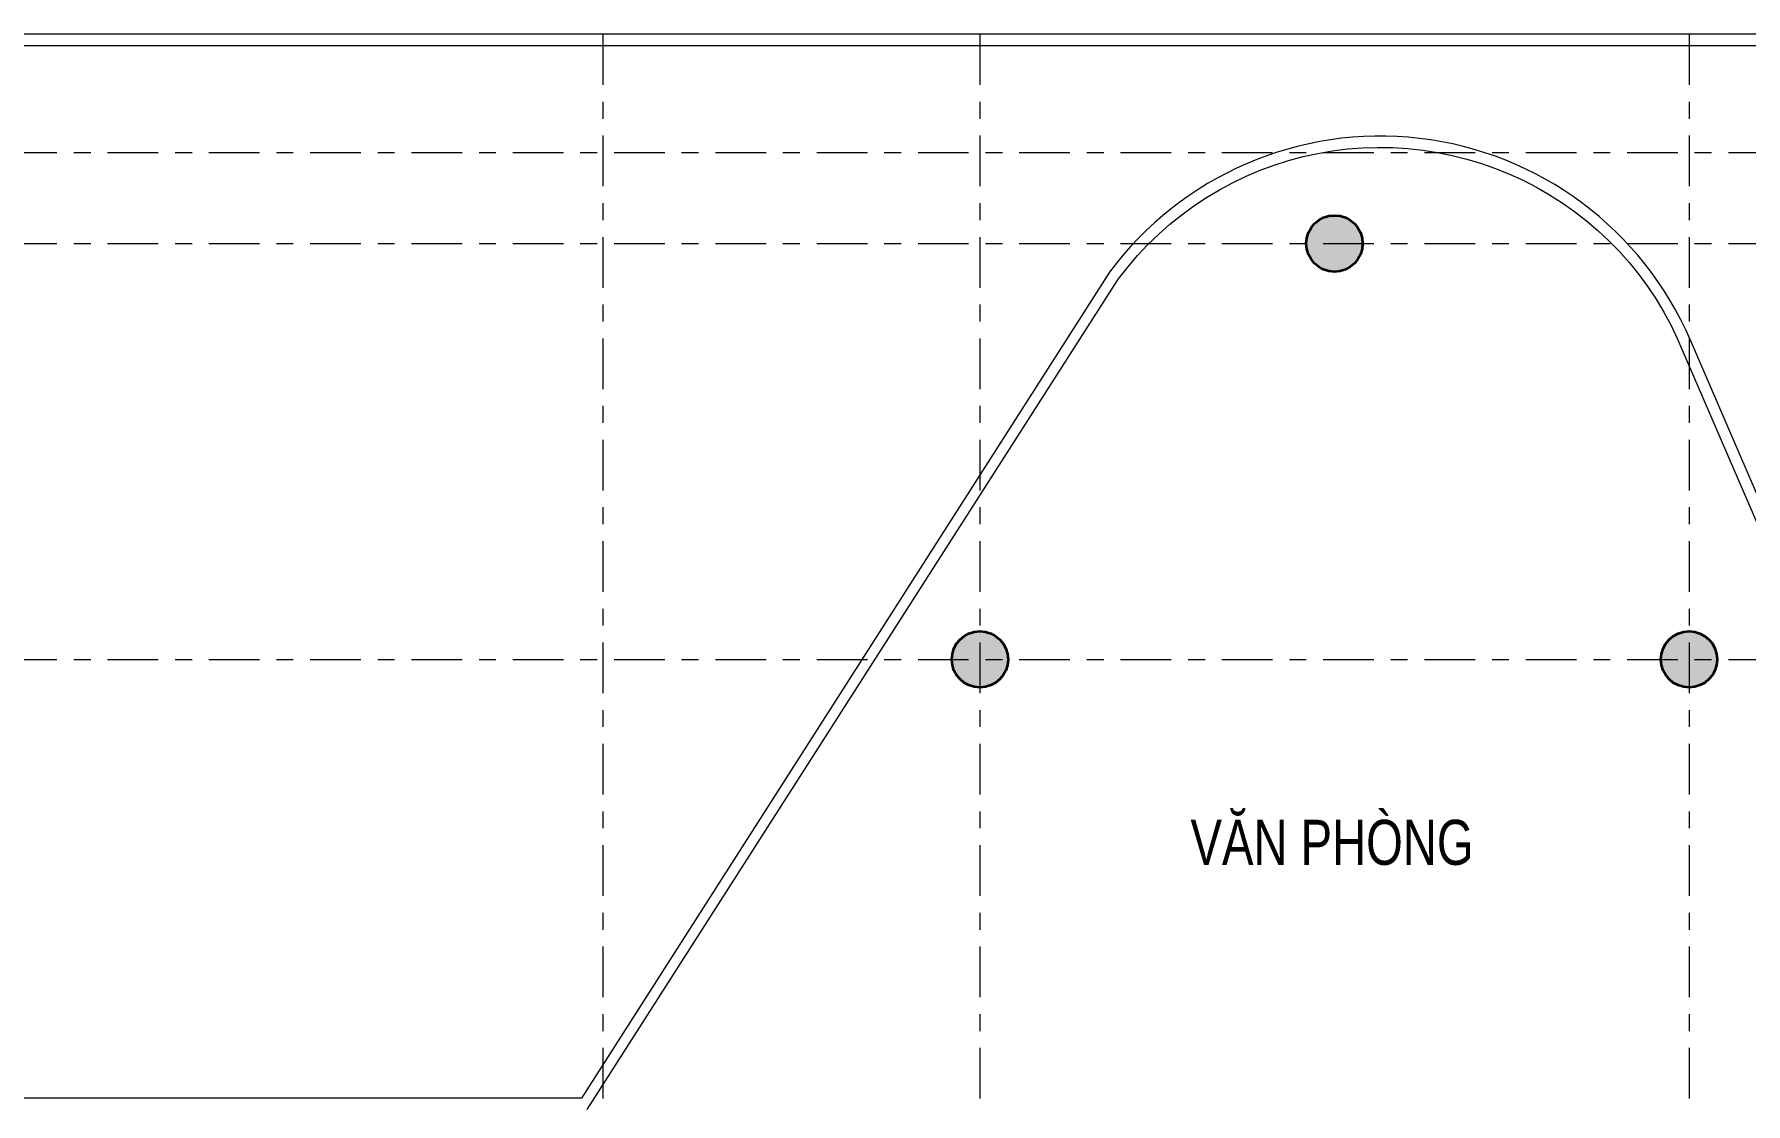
# Model space of a CAD drawing. Header units: millimetres. Extents: x 90964 to 877642, y 656808 to 1438307.
# Drawn here: x 369984 to 400396, y 829453 to 848444 of the extents above; entities that cross this region are included whole.
import ezdxf
from ezdxf.enums import TextEntityAlignment as Align

# ---------------------------------------------------------------- set-up
doc = ezdxf.new("R2010")
doc.units = ezdxf.units.MM
doc.header["$LTSCALE"] = 300
doc.linetypes.add('CENTER', pattern=[3, 1.5, -0.5, 0.5, -0.5])
doc.linetypes.add('Overhead', pattern=[3.96875, 2.38125, -1.5875])
for name, color, linetype, lineweight in [('A-COT VACH', 2, 'Continuous', 35), ('A-HATCH', 251, 'Continuous', 5), ('A-TEXT', 9, 'Continuous', 18), ('A-TRUC', 250, 'CENTER', 5), ('A-WALL', 113, 'Continuous', 9), ('S-STRS-MBND', 31, 'Overhead', 9)]:
    doc.layers.add(name, color=color, linetype=linetype, lineweight=lineweight)
doc.styles.add('A1-arial', font='arial.ttf', dxfattribs={"width": 0.8})

# ---------------------------------------------------------------- blocks, each defined once
blk = doc.blocks.new('luoicotthapdoi')
at = {"layer": 'A-HATCH'}
h = blk.add_hatch(color=256, dxfattribs=at)
h.dxf.hatch_style = 1
edge = h.paths.add_edge_path()
edge.add_arc((386788, 970252), 500, 0, 360)
edge = h.paths.add_edge_path()
edge.add_arc((393088, 977636), 500, 0, 360)
edge = h.paths.add_edge_path()
edge.add_arc((399388, 970252), 500, 0, 360)
edge = h.paths.add_edge_path()
edge.add_arc((399388, 961252), 500, 0, 360)
edge = h.paths.add_edge_path()
edge.add_arc((399388, 952252), 500, 0, 360)
edge = h.paths.add_edge_path()
edge.add_arc((386788, 952252), 500, 0, 360)
edge = h.paths.add_edge_path()
edge.add_arc((386788, 961252), 500, 0, 360)
edge = h.paths.add_edge_path()
edge.add_arc((380088, 961252), 500, 0, 360)
edge = h.paths.add_edge_path()
edge.add_arc((367488, 961252), 500, 0, 360)
edge = h.paths.add_edge_path()
edge.add_arc((360788, 961252), 500, 0, 360)
edge = h.paths.add_edge_path()
edge.add_arc((360788, 952252), 500, 0, 360)
edge = h.paths.add_edge_path()
edge.add_arc((348188, 952252), 500, 0, 360)
edge = h.paths.add_edge_path()
edge.add_arc((348188, 961252), 500, 0, 360)
edge = h.paths.add_edge_path()
edge.add_arc((348188, 970252), 500, 0, 360)
edge = h.paths.add_edge_path()
edge.add_arc((354488, 977636), 500, 0, 360)
edge = h.paths.add_edge_path()
edge.add_arc((360788, 970252), 500, 0, 360)
at = {"layer": 'A-COT VACH'}
for centre in [(393088, 977636), (386788, 970252), (399388, 970252)]:
    blk.add_circle(centre, 500, dxfattribs=at)
at = {"layer": 'A-TRUC', "ltscale": 2}
for p, q in [((380088, 981352), (380088, 950252)), ((386788, 981352), (386788, 950252)), ((399388, 981352), (399388, 950252)), ((333488, 979252), (414088, 979252)), ((333488, 977636), (414088, 977636)), ((333488, 970252), (414088, 970252))]:
    blk.add_line(p, q, dxfattribs=at)

msp = doc.modelspace()

# ---------------------------------------------------------------- linework, layer by layer
at = {"layer": 'A-WALL', "lineweight": 18}
for p, q in [((389089.9, 844219.1), (379707.2, 829553)), ((379807.7, 829353), (389225.6, 844066.4)), ((389225.6, 844066.4), (389250.3, 844099.6)), ((399184.9, 843031.6), (399261.3, 842854.7)), ((399261.3, 842854.7), (407392.5, 824008.1)), ((407576.1, 824087.3), (399412, 843012.8)), ((379707.2, 829553), (367868, 829553))]:
    msp.add_line(p, q, dxfattribs=at)
at = {"layer": 'A-WALL', "lineweight": 18, "flags": 128}
msp.add_lwpolyline([(389250.3, 844099.6), (389415, 844310.5), (389589.2, 844513.5), (389772.6, 844708.3), (389964.8, 844894.5), (390165.3, 845071.5), (390373.8, 845239.2), (390589.9, 845397), (390812.9, 845544.7), (391042.6, 845682), (391278.3, 845808.5), (391519.6, 845924), (391766, 846028.3), (392016.9, 846121.1), (392271.9, 846202.2), (392530.3, 846271.5), (392791.6, 846328.8), (393055.3, 846374), (393320.8, 846406.9), (393587.5, 846427.6), (393854.9, 846436), (394122.5, 846432), (394389.5, 846415.7), (394655.5, 846387.1), (394919.9, 846346.3), (395182.1, 846293.3), (395441.7, 846228.3), (395697.9, 846151.4), (395950.3, 846062.7), (396198.4, 845962.5), (396441.6, 845851), (396679.4, 845728.4), (396911.2, 845594.9), (397136.7, 845450.9), (397355.3, 845296.6), (397566.5, 845132.5), (397770, 844958.7), (397965.2, 844775.8), (398151.8, 844584), (398329.3, 844383.9), (398497.4, 844175.8), (398655.8, 843960.1), (398804, 843737.4), (398941.8, 843508.1), (399068.9, 843272.7), (399184.9, 843031.6)], dxfattribs=at)
at = {"layer": 'A-WALL', "lineweight": 18}
msp.add_arc((393902.7, 840636.2), 6000, 23.33463, 143.33463, dxfattribs=at)
at = {"layer": 'S-STRS-MBND', "linetype": 'Continuous'}
msp.add_line((414087.6, 848444), (333487.6, 848444), dxfattribs=at)
at = {"layer": 'S-STRS-MBND', "color": 250, "linetype": 'Continuous'}
msp.add_lwpolyline([(341213.3, 817544), (333687.6, 817544), (333687.6, 848244), (413887.6, 848244), (413887.6, 817544), (406361.9, 817544)], dxfattribs=at)

# ---------------------------------------------------------------- block references
at = {"layer": 'A-COT VACH'}
msp.add_blockref('luoicotthapdoi', (0, -132908.3), dxfattribs=at)

# ---------------------------------------------------------------- texts
at = {"layer": 'A-TEXT', "style": 'A1-arial', "width": 0.75}
msp.add_text('VĂN PHÒNG', height=800, dxfattribs=at).set_placement((393045.2, 833694.6), align=Align.CENTER)

doc.saveas('drawing.dxf')
